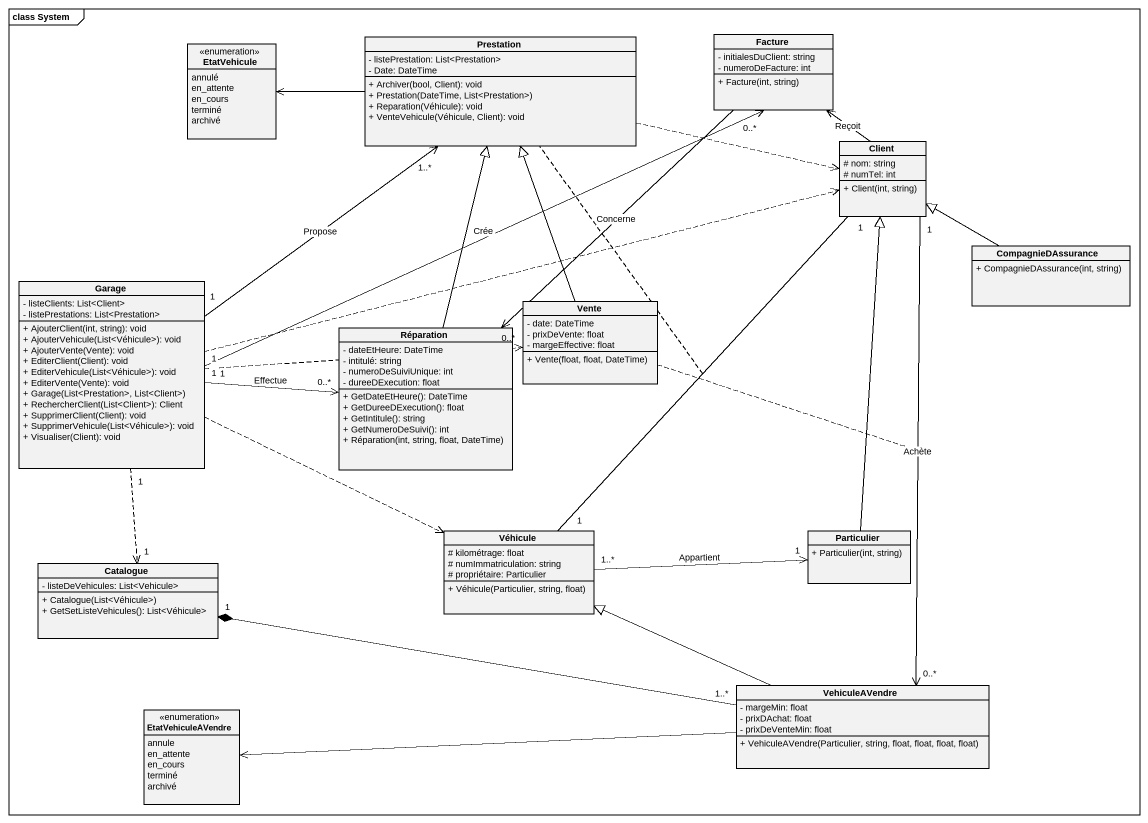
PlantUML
@startuml
mainframe class System
hide circle
hide empty members
skinparam classAttributeIconSize 0
class Prestation {
  - listePrestation: List<Prestation>
  - Date: DateTime
  + Archiver(bool, Client): void
  + Prestation(DateTime, List<Prestation>)
  + Reparation(Véhicule): void
  + VenteVehicule(Véhicule, Client): void
}
class Facture {
  - initialesDuClient: string
  - numeroDeFacture: int
  + Facture(int, string)
}
enum EtatVehicule {
  annulé
  en_attente
  en_cours
  terminé
  archivé
}
class Client {
  # nom: string
  # numTel: int
  + Client(int, string)
}
class CompagnieDAssurance {
  + CompagnieDAssurance(int, string)
}
class Garage {
  - listeClients: List<Client>
  - listePrestations: List<Prestation>
  + AjouterClient(int, string): void
  + AjouterVehicule(List<Véhicule>): void
  + AjouterVente(Vente): void
  + EditerClient(Client): void
  + EditerVehicule(List<Véhicule>): void
  + EditerVente(Vente): void
  + Garage(List<Prestation>, List<Client>)
  + RechercherClient(List<Client>): Client
  + SupprimerClient(Client): void
  + SupprimerVehicule(List<Véhicule>): void
  + Visualiser(Client): void
}
class Vente {
  - date: DateTime
  - prixDeVente: float
  - margeEffective: float
  + Vente(float, float, DateTime)
}
class Réparation {
  - dateEtHeure: DateTime
  - intitulé: string
  - numeroDeSuiviUnique: int
  - dureeDExecution: float
  + GetDateEtHeure(): DateTime
  + GetDureeDExecution(): float
  + GetIntitule(): string
  + GetNumeroDeSuivi(): int
  + Réparation(int, string, float, DateTime)
}
class Véhicule {
  # kilométrage: float
  # numImmatriculation: string
  # propriétaire: Particulier
  + Véhicule(Particulier, string, float)
}
class Particulier {
  + Particulier(int, string)
}
class Catalogue {
  - listeDeVehicules: List<Vehicule>
  + Catalogue(List<Véhicule>)
  + GetSetListeVehicules(): List<Véhicule>
}
class VehiculeAVendre {
  - margeMin: float
  - prixDAchat: float
  - prixDeVenteMin: float
  + VehiculeAVendre(Particulier, string, float, float, float, float)
}
enum EtatVehiculeAVendre {
  annule
  en_attente
  en_cours
  terminé
  archivé
}
Prestation -left-> EtatVehicule
Prestation .right.> Client
Facture <-- Client : Reçoit
Facture --> Réparation : Concerne
CompagnieDAssurance -left-|> Client
Garage "1" -up-> "1..*" Prestation : Propose
Garage "1" -right-> "0..*" Facture : Crée
Garage .right.> Client
Garage "1" .right.> "0..*" Vente
Garage "1" -right-> "0..*" Réparation : Effectue
Garage .right.> Véhicule
Garage "1" ..> "1" Catalogue
Vente -up-|> Prestation
Réparation -up-|> Prestation
Véhicule "1" -up- "1" Client
(Véhicule, Client) .. Prestation
Véhicule "1..*" -right-> "1" Particulier : Appartient
Particulier -up-|> Client
VehiculeAVendre "0..*" <-up- "1" Client : Achète
(VehiculeAVendre, Client) .. Vente
VehiculeAVendre -left-|> Véhicule
VehiculeAVendre "1..*" -left-* "1" Catalogue
VehiculeAVendre -left-> EtatVehiculeAVendre
@enduml
